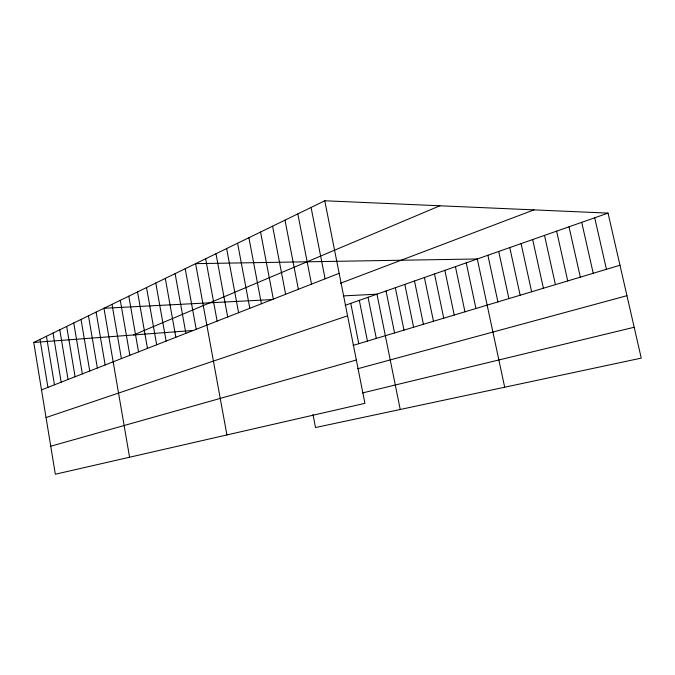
<?xml version="1.0" encoding="UTF-8"?>
<svg xmlns="http://www.w3.org/2000/svg" width="675" height="675" viewBox="0 0 675 675"><rect width="100%" height="100%" fill="white"/><g stroke="black" fill="none" stroke-linecap="round" stroke-linejoin="round"><path stroke-width="1.01" d="M324.776 200.77L364.93 403.338L55.325 474.23L33.75 342.461L324.776 200.77L608.04 213.106L641.25 358.121L315.512 427.537L312.989 414.399M133.532 334.96L439.898 205.782M41.513 389.888L339.154 273.316M340.419 283.255L533.925 209.874M345.17 305.319L608.04 213.106M46.043 417.547L347.583 315.824M353.118 345.398L619.979 265.241M50.735 446.226L356.341 360.028M357.742 368.744L626.948 295.684M362.534 392.926L634.179 327.265M33.75 342.461L192.966 330.488M272.818 299.548L103.958 308.273L129.575 457.228M343.685 295.886L376.954 294.173L400.233 409.48M594.717 217.772L606.437 269.308M581.715 222.337L593.224 273.282M569.017 226.792L580.323 277.155M556.622 231.137L567.726 280.943M544.506 235.389L555.415 284.639M532.668 239.541L543.392 288.25M521.092 243.608L531.63 291.777M509.777 247.573L520.138 295.228M498.715 251.454L508.908 298.603M487.89 255.251L497.914 301.911M504.689 387.222L477.292 258.972L195.615 263.655L226.918 434.936M466.239 262.853L475.934 308.509M455.423 266.642L464.957 311.808M444.85 270.354L454.224 315.031M434.514 273.974L443.737 318.178M424.398 277.526L433.468 321.266M414.501 281.002L423.427 324.278M404.814 284.394L413.598 327.232M395.331 287.727L403.979 330.117M386.049 290.984L394.563 332.952M368.044 297.295L376.304 338.437M359.311 300.358L367.453 341.094M350.764 303.362L358.779 343.693M311.074 207.444L325.105 278.817M297.818 213.899L311.521 284.141M284.993 220.134L298.375 289.288M272.582 226.184L285.652 294.275M260.55 232.04L273.333 299.093M248.898 237.71L261.394 303.775M237.592 243.219L249.817 308.306M226.631 248.552L238.587 312.702M215.983 253.741L227.694 316.972M205.647 258.77L217.122 321.114M185.203 268.718L196.206 329.299M175.112 273.637L185.878 333.349M165.307 278.412L175.854 337.272M155.79 283.044L166.126 341.086M146.534 287.55L156.668 344.79M137.548 291.929L147.479 348.384M128.798 296.182L138.544 351.886M120.293 300.324L129.853 355.286M112.016 304.349L121.399 358.602M96.112 312.095L105.157 364.964M88.467 315.816L97.352 368.018M81.017 319.444L89.741 370.997M73.761 322.979L82.333 373.899M66.673 326.43L75.102 376.734M59.771 329.788L68.057 379.493M53.03 333.07L61.18 382.185M46.448 336.277L54.464 384.817M40.027 339.407L47.917 387.382"/></g></svg>
